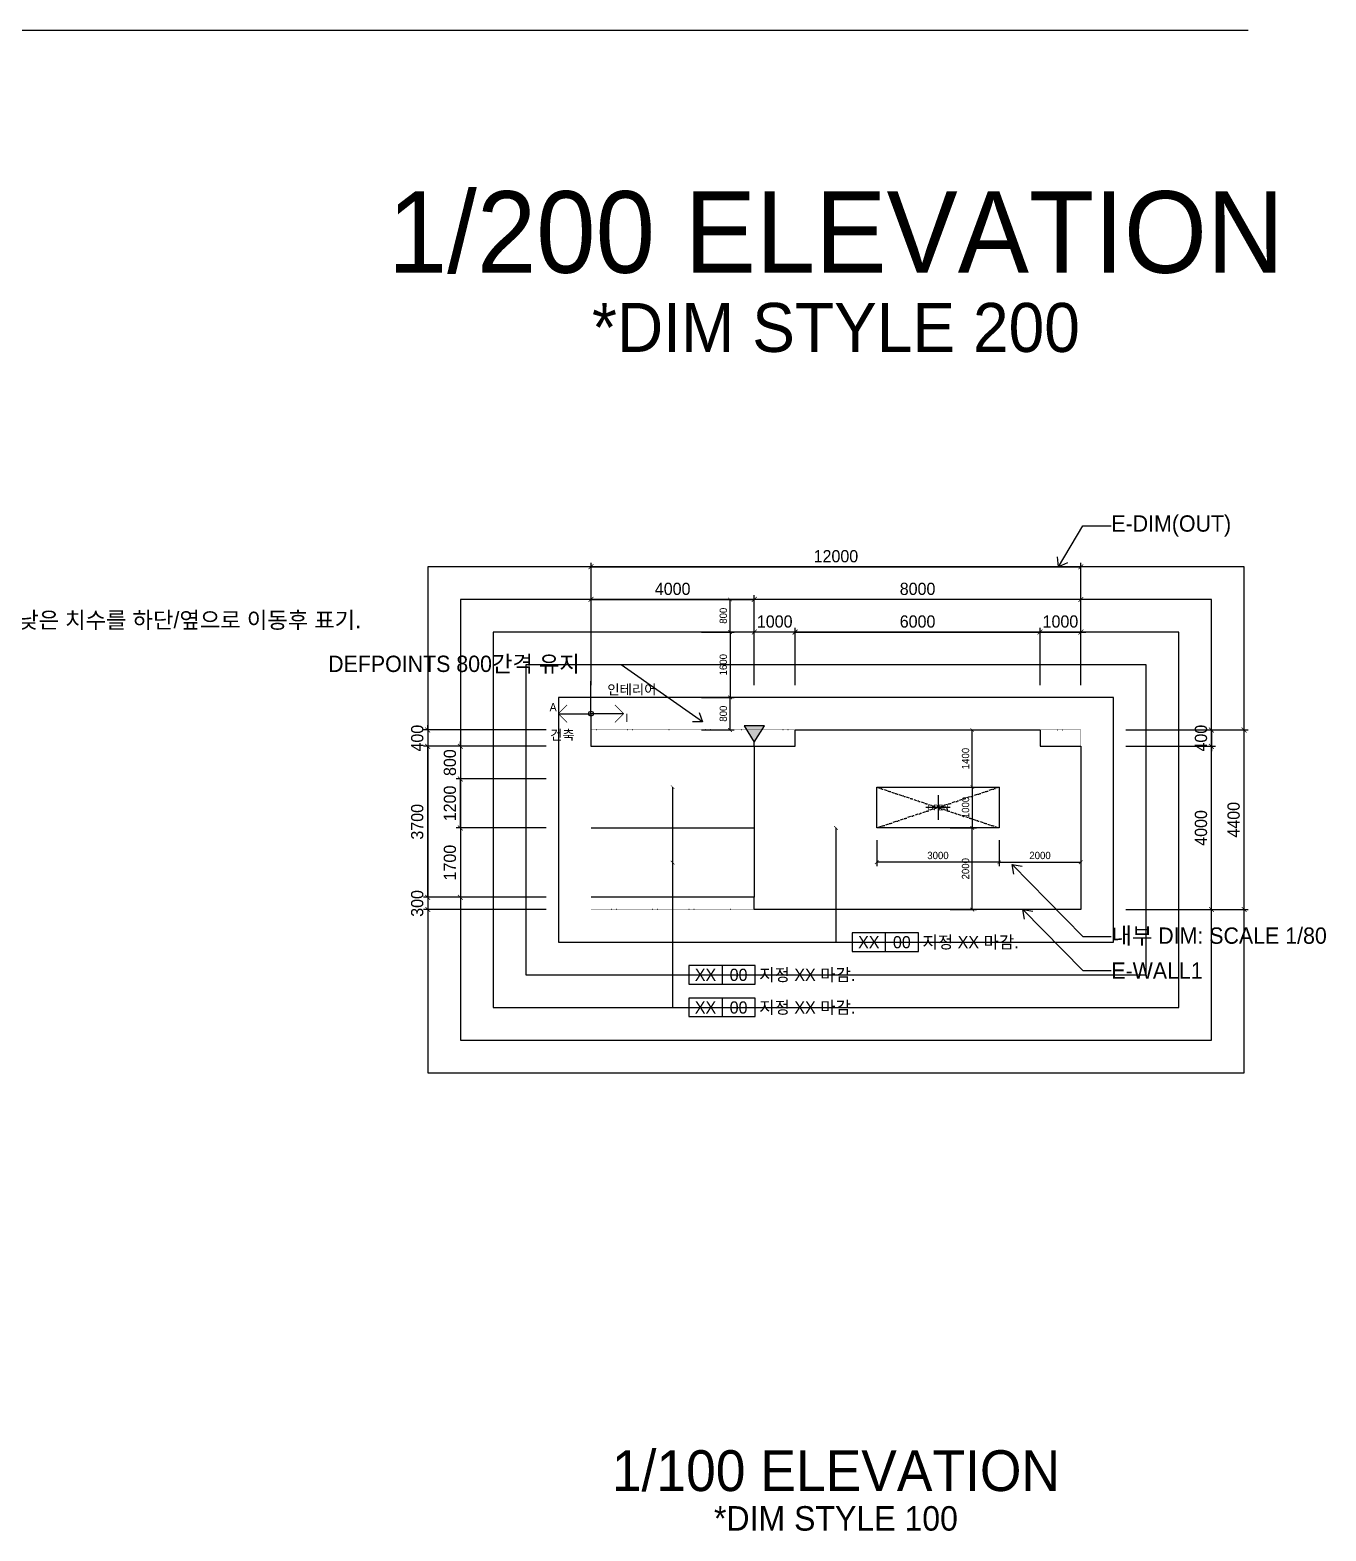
# Model space of a CAD drawing. Header units: millimetres. Extents: x -551172 to 232469, y -3435 to 261611.
# Drawn here: x -450541 to -418792, y 50632 to 87414 of the extents above; entities that cross this region are included whole.
import ezdxf
from ezdxf.enums import TextEntityAlignment as Align

# ---------------------------------------------------------------- set-up
doc = ezdxf.new("R2010")
doc.units = ezdxf.units.MM
doc.header["$LTSCALE"] = 10
doc.header["$PDMODE"] = 3
doc.linetypes.add('DIVIDE', pattern=[31.75, 12.7, -6.35, 0, -6.35, 0, -6.35])
doc.linetypes.add('DOT', pattern=[6.35, 0, -6.35])
doc.layers.get('DEFPOINTS').update_dxf_attribs({"color": 248})
for name, color, linetype in [('C-SYM', 7, 'Continuous'), ('C-TEXT', 3, 'Continuous'), ('E-DIM(IN)', 14, 'Continuous'), ('E-DIM(OUT)', 1, 'Continuous'), ('E-DOOR', 6, 'Continuous'), ('E-OPEN', 1, 'DIVIDE'), ('E-SYM', 7, 'Continuous'), ('E-TEXT', 3, 'Continuous'), ('E-WALL1', 2, 'Continuous'), ('E-WALL2', 3, 'Continuous'), ('F-SYM', 7, 'Continuous')]:
    doc.layers.add(name, color=color, linetype=linetype)
doc.styles.get("Standard").update_dxf_attribs({"font": 'romans.shx'})
doc.styles.add('YOURNAME', font='HY울릉도M.TTF')
doc.dimstyles.get("Standard").update_dxf_attribs({"dimtxt": 0.18, "dimasz": 0.18, "dimexe": 0.18, "dimexo": 0.0625, "dimgap": 0.09, "dimtad": 0, "dimtih": 1, "dimtoh": 1, "dimdec": 4, "dimzin": 0, "dimdsep": 46, "dimtxsty": 'Standard', "dimcen": 0.09, "dimadec": 0, "dimazin": 0, "dimtfac": 1, "dimtdec": 4, "dimtofl": 0, "dimtmove": 0, "dimatfit": 3, "dimfxl": 1, "dimtolj": 1, "dimtzin": 0, "dimarcsym": 0})
doc.dimstyles.new('YOURNAME-100', dxfattribs={"dimscale": 100, "dimtxt": 1.8, "dimasz": 0.9, "dimexe": 1, "dimexo": 3, "dimgap": 0.7, "dimtad": 1, "dimdec": 0, "dimzin": 0, "dimdsep": 46, "dimtxsty": 'YOURNAME', "dimblk": 'ARCHTICK', "dimcen": 0, "dimclrd": 1, "dimclre": 1, "dimclrt": 7, "dimadec": 0, "dimazin": 0, "dimtfac": 1, "dimtdec": 0, "dimtix": 1, "dimtmove": 2, "dimatfit": 3, "dimldrblk": 'ARCHTICK', "dimfxl": 1, "dimtolj": 1, "dimtzin": 0, "dimarcsym": 0})
doc.dimstyles.new('YOURNAME-200', dxfattribs={"dimscale": 100, "dimtxt": 3, "dimasz": 1.2, "dimexe": 1, "dimexo": 3, "dimgap": 1, "dimtad": 1, "dimdec": 0, "dimzin": 0, "dimdsep": 46, "dimtxsty": 'YOURNAME', "dimblk": 'ARCHTICK', "dimcen": 0, "dimclrd": 1, "dimclre": 1, "dimclrt": 7, "dimadec": 0, "dimazin": 0, "dimtfac": 1, "dimtdec": 0, "dimtix": 1, "dimtmove": 2, "dimatfit": 3, "dimldrblk": 'ARCHTICK', "dimfxl": 1, "dimtolj": 1, "dimtzin": 0, "dimarcsym": 0})

# ---------------------------------------------------------------- blocks, each defined once
blk = doc.blocks.new('_ArchTick')
at = {"color": 0, "linetype": 'ByBlock', "const_width": 0.15}
blk.add_lwpolyline([(-0.5, -0.5), (0.5, 0.5)], dxfattribs=at)
blk = doc.blocks.new('*D167')
at = {"layer": 'DEFPOINTS', "color": 0, "transparency": 16777216}
for p in [(-428297, 68861), (-428297, 67861), (-427457, 67861)]:
    blk.add_point(p, dxfattribs=at)
at = {"layer": 'E-DIM(IN)', "lineweight": -2, "transparency": 16777216}
for p, q in [((-427997, 68861), (-427357, 68861)), ((-427457, 68861), (-427457, 67861)), ((-427997, 67861), (-427357, 67861))]:
    blk.add_line(p, q, dxfattribs=at)
at = {"layer": 'E-DIM(IN)', "lineweight": -2, "transparency": 16777216, "xscale": 90, "yscale": 90, "zscale": 90}
for p, rotation in [((-427457, 68861), 90), ((-427457, 67861), 270)]:
    blk.add_blockref('_ArchTick', p, dxfattribs=dict(at, rotation=rotation))
at = {"layer": 'E-DIM(IN)', "color": 7, "transparency": 16777216, "insert": (-427621, 68361), "char_height": 180, "attachment_point": 5, "rotation": 90, "style": 'YOURNAME'}
blk.add_mtext('\\A1;1000', dxfattribs=at)
blk = doc.blocks.new('*D168')
at = {"layer": 'DEFPOINTS', "color": 0, "transparency": 16777216}
for p in [(-428297, 70261), (-427457, 70261), (-428297, 68861)]:
    blk.add_point(p, dxfattribs=at)
at = {"layer": 'E-DIM(IN)', "lineweight": -2, "transparency": 16777216}
for p, q in [((-427997, 70261), (-427357, 70261)), ((-427457, 68861), (-427457, 70261)), ((-427997, 68861), (-427357, 68861))]:
    blk.add_line(p, q, dxfattribs=at)
at = {"layer": 'E-DIM(IN)', "lineweight": -2, "transparency": 16777216, "xscale": 90, "yscale": 90, "zscale": 90}
for p, rotation in [((-427457, 70261), 90), ((-427457, 68861), 270)]:
    blk.add_blockref('_ArchTick', p, dxfattribs=dict(at, rotation=rotation))
at = {"layer": 'E-DIM(IN)', "color": 7, "transparency": 16777216, "insert": (-427621, 69561), "char_height": 180, "attachment_point": 5, "rotation": 90, "style": 'YOURNAME'}
blk.add_mtext('\\A1;1400', dxfattribs=at)
blk = doc.blocks.new('E-SYM-OPEN')
at = {"layer": 'DEFPOINTS', "color": 156}
for p, q in [((77717, 69247), (77717, 68947)), ((77867, 69097), (77567, 69097))]:
    blk.add_line(p, q, dxfattribs=at)
at = {"layer": 'E-DOOR', "color": 7, "style": 'YOURNAME'}
blk.add_attdef('OPNAME', text='', height=70, dxfattribs=at).set_placement((77717, 69097), align=Align.MIDDLE_CENTER)
blk = doc.blocks.new('E-SYM-FINISH')
at = {"layer": 'E-SYM', "color": 1}
blk.add_line((64253, 78860), (64253, 78635), dxfattribs=at)
blk.add_lwpolyline([(64658, 78635), (64658, 78860), (63848, 78860), (63848, 78635)], close=True, dxfattribs=at)
at = {"layer": 'E-SYM', "color": 3, "style": 'YOURNAME'}
for tag, p in [('WH?', (64050, 78747)), ('NO?', (64455, 78747))]:
    blk.add_attdef(tag, text='', height=150, dxfattribs=at).set_placement(p, align=Align.MIDDLE_CENTER)
at = {"layer": 'E-TEXT', "style": 'YOURNAME'}
blk.add_attdef('부위', text='', height=150, dxfattribs=at).set_placement((64718, 78747), align=Align.MIDDLE_LEFT)
blk = doc.blocks.new('*D203')
at = {"layer": 'DEFPOINTS', "color": 0, "transparency": 16777216}
for p in [(-434392, 72661), (-434392, 71061), (-433392, 71061)]:
    blk.add_point(p, dxfattribs=at)
at = {"layer": 'E-DIM(IN)', "lineweight": -2, "transparency": 16777216}
for p, q in [((-434092, 72661), (-433292, 72661)), ((-433392, 72661), (-433392, 71061)), ((-434092, 71061), (-433292, 71061))]:
    blk.add_line(p, q, dxfattribs=at)
at = {"layer": 'E-DIM(IN)', "lineweight": -2, "transparency": 16777216, "xscale": 90, "yscale": 90, "zscale": 90}
for p, rotation in [((-433392, 72661), 90), ((-433392, 71061), 270)]:
    blk.add_blockref('_ArchTick', p, dxfattribs=dict(at, rotation=rotation))
at = {"layer": 'E-DIM(IN)', "color": 7, "transparency": 16777216, "insert": (-433556, 71861), "char_height": 180, "attachment_point": 5, "rotation": 90, "style": 'YOURNAME'}
blk.add_mtext('\\A1;1600', dxfattribs=at)
blk = doc.blocks.new('*D204')
at = {"layer": 'DEFPOINTS', "color": 0, "transparency": 16777216}
for p in [(-434392, 73461), (-433392, 73461), (-434392, 72661)]:
    blk.add_point(p, dxfattribs=at)
at = {"layer": 'E-DIM(IN)', "lineweight": -2, "transparency": 16777216}
for p, q in [((-434092, 73461), (-433292, 73461)), ((-433392, 72661), (-433392, 73461)), ((-434092, 72661), (-433292, 72661))]:
    blk.add_line(p, q, dxfattribs=at)
at = {"layer": 'E-DIM(IN)', "lineweight": -2, "transparency": 16777216, "xscale": 90, "yscale": 90, "zscale": 90}
for p, rotation in [((-433392, 73461), 90), ((-433392, 72661), 270)]:
    blk.add_blockref('_ArchTick', p, dxfattribs=dict(at, rotation=rotation))
at = {"layer": 'E-DIM(IN)', "color": 7, "transparency": 16777216, "insert": (-433556, 73061), "char_height": 180, "attachment_point": 5, "rotation": 90, "style": 'YOURNAME'}
blk.add_mtext('\\A1;800', dxfattribs=at)
blk = doc.blocks.new('*D205')
at = {"layer": 'DEFPOINTS', "color": 0, "transparency": 16777216}
for p in [(-428297, 67861), (-427457, 67861), (-428297, 65861)]:
    blk.add_point(p, dxfattribs=at)
at = {"layer": 'E-DIM(IN)', "lineweight": -2, "transparency": 16777216}
for p, q in [((-427997, 67861), (-427357, 67861)), ((-427457, 65861), (-427457, 67861)), ((-427997, 65861), (-427357, 65861))]:
    blk.add_line(p, q, dxfattribs=at)
at = {"layer": 'E-DIM(IN)', "lineweight": -2, "transparency": 16777216, "xscale": 90, "yscale": 90, "zscale": 90}
for p, rotation in [((-427457, 67861), 90), ((-427457, 65861), 270)]:
    blk.add_blockref('_ArchTick', p, dxfattribs=dict(at, rotation=rotation))
at = {"layer": 'E-DIM(IN)', "color": 7, "transparency": 16777216, "insert": (-427621, 66861), "char_height": 180, "attachment_point": 5, "rotation": 90, "style": 'YOURNAME'}
blk.add_mtext('\\A1;2000', dxfattribs=at)
blk = doc.blocks.new('*D206')
at = {"layer": 'DEFPOINTS', "color": 0, "transparency": 16777216}
for p in [(-429797, 67861), (-426797, 67861), (-429797, 67021)]:
    blk.add_point(p, dxfattribs=at)
at = {"layer": 'E-DIM(IN)', "lineweight": -2, "transparency": 16777216}
for p, q in [((-429797, 67561), (-429797, 66921)), ((-426797, 67561), (-426797, 66921)), ((-426797, 67021), (-429797, 67021))]:
    blk.add_line(p, q, dxfattribs=at)
at = {"layer": 'E-DIM(IN)', "lineweight": -2, "transparency": 16777216, "xscale": 90, "yscale": 90, "zscale": 90, "rotation": 180}
blk.add_blockref('_ArchTick', (-429797, 67021), dxfattribs=at)
at = {"layer": 'E-DIM(IN)', "lineweight": -2, "transparency": 16777216, "xscale": 90, "yscale": 90, "zscale": 90}
blk.add_blockref('_ArchTick', (-426797, 67021), dxfattribs=at)
at = {"layer": 'E-DIM(IN)', "color": 7, "transparency": 16777216, "insert": (-428297, 67185), "char_height": 180, "attachment_point": 5, "style": 'YOURNAME'}
blk.add_mtext('\\A1;3000', dxfattribs=at)
blk = doc.blocks.new('*D207')
at = {"layer": 'DEFPOINTS', "color": 0, "transparency": 16777216}
for p in [(-426797, 67861), (-424797, 67861), (-424797, 67021)]:
    blk.add_point(p, dxfattribs=at)
at = {"layer": 'E-DIM(IN)', "lineweight": -2, "transparency": 16777216}
for p, q in [((-426797, 67561), (-426797, 66921)), ((-424797, 67561), (-424797, 66921)), ((-426797, 67021), (-424797, 67021))]:
    blk.add_line(p, q, dxfattribs=at)
at = {"layer": 'E-DIM(IN)', "lineweight": -2, "transparency": 16777216, "xscale": 90, "yscale": 90, "zscale": 90, "rotation": 180}
blk.add_blockref('_ArchTick', (-426797, 67021), dxfattribs=at)
at = {"layer": 'E-DIM(IN)', "lineweight": -2, "transparency": 16777216, "xscale": 90, "yscale": 90, "zscale": 90}
blk.add_blockref('_ArchTick', (-424797, 67021), dxfattribs=at)
at = {"layer": 'E-DIM(IN)', "color": 7, "transparency": 16777216, "insert": (-425797, 67185), "char_height": 180, "attachment_point": 5, "style": 'YOURNAME'}
blk.add_mtext('\\A1;2000', dxfattribs=at)
blk = doc.blocks.new('E-SYM ANGLE')
at = {"layer": 'E-SYM'}
h = blk.add_hatch(color=1, dxfattribs=at)
h.dxf.hatch_style = 1
h.paths.add_polyline_path([(-114161, -31654), (-114286, -31654), (-114411, -31654), (-114286, -31854)])
at = {"layer": 'DEFPOINTS', "color": 156}
blk.add_line((-114286, -31904), (-114286, -31854), dxfattribs=at)
at = {"layer": 'E-SYM', "color": 1}
blk.add_lwpolyline([(-114161, -31654), (-114286, -31654), (-114411, -31654), (-114286, -31854)], close=True, dxfattribs=at)
blk = doc.blocks.new('E-SYM-분야구분')
at = {"layer": 'F-SYM', "color": 5}
for points in [[(69680, 91518), (70080, 91518), (70080, 91918)], [(70480, 91518), (70080, 91518), (70080, 91118)]]:
    blk.add_lwpolyline(points, dxfattribs=at)
at = {"layer": 'F-SYM', "color": 5, "const_width": 10}
for points in [[(69786, 91625), (69680, 91518), (69786, 91412)], [(70374, 91625), (70480, 91518), (70374, 91412)]]:
    blk.add_lwpolyline(points, dxfattribs=at)
at = {"layer": 'F-SYM', "color": 5}
blk.add_circle((70080, 91518), 30, dxfattribs=at)
at = {"layer": 'F-SYM', "color": 7, "style": 'YOURNAME'}
blk.add_attdef('인테리어', text='', height=120, dxfattribs=at).set_placement((70280, 91718), align=Align.BOTTOM_LEFT)
blk.add_attdef('A', text='', height=100, dxfattribs=at).set_placement((69660, 91518), align=Align.BOTTOM_RIGHT)
blk.add_attdef('I', text='', height=100, dxfattribs=at).set_placement((70500, 91518), align=Align.TOP_LEFT)
blk.add_attdef('건축', text='', height=120, dxfattribs=at).set_placement((69880, 91318), align=Align.TOP_RIGHT)
blk = doc.blocks.new('*D199')
at = {"layer": 'DEFPOINTS', "color": 0, "transparency": 16777216}
for p in [(-424797, 74261), (-436797, 71061), (-424797, 71061)]:
    blk.add_point(p, dxfattribs=at)
at = {"layer": 'E-DIM(OUT)', "lineweight": -2, "transparency": 16777216}
for p, q in [((-436797, 71361), (-436797, 74361)), ((-424797, 71361), (-424797, 74361)), ((-436797, 74261), (-424797, 74261))]:
    blk.add_line(p, q, dxfattribs=at)
at = {"layer": 'E-DIM(OUT)', "lineweight": -2, "transparency": 16777216, "xscale": 120, "yscale": 120, "zscale": 120, "rotation": 180}
blk.add_blockref('_ArchTick', (-436797, 74261), dxfattribs=at)
at = {"layer": 'E-DIM(OUT)', "lineweight": -2, "transparency": 16777216, "xscale": 120, "yscale": 120, "zscale": 120}
blk.add_blockref('_ArchTick', (-424797, 74261), dxfattribs=at)
at = {"layer": 'E-DIM(OUT)', "color": 7, "transparency": 16777216, "insert": (-430797, 74518), "char_height": 300, "attachment_point": 5, "style": 'YOURNAME'}
blk.add_mtext('\\A1;12000', dxfattribs=at)
blk = doc.blocks.new('*D200')
at = {"layer": 'DEFPOINTS', "color": 0, "transparency": 16777216}
for p in [(-432797, 73461), (-436797, 71061), (-432797, 71061)]:
    blk.add_point(p, dxfattribs=at)
at = {"layer": 'E-DIM(OUT)', "lineweight": -2, "transparency": 16777216}
for p, q in [((-436797, 71361), (-436797, 73561)), ((-436797, 73461), (-432797, 73461)), ((-432797, 71361), (-432797, 73561))]:
    blk.add_line(p, q, dxfattribs=at)
at = {"layer": 'E-DIM(OUT)', "lineweight": -2, "transparency": 16777216, "xscale": 120, "yscale": 120, "zscale": 120, "rotation": 180}
blk.add_blockref('_ArchTick', (-436797, 73461), dxfattribs=at)
at = {"layer": 'E-DIM(OUT)', "lineweight": -2, "transparency": 16777216, "xscale": 120, "yscale": 120, "zscale": 120}
blk.add_blockref('_ArchTick', (-432797, 73461), dxfattribs=at)
at = {"layer": 'E-DIM(OUT)', "color": 7, "transparency": 16777216, "insert": (-434797, 73718), "char_height": 300, "attachment_point": 5, "style": 'YOURNAME'}
blk.add_mtext('\\A1;4000', dxfattribs=at)
blk = doc.blocks.new('*D201')
at = {"layer": 'DEFPOINTS', "color": 0, "transparency": 16777216}
for p in [(-432797, 73461), (-432797, 71061), (-424797, 71061)]:
    blk.add_point(p, dxfattribs=at)
at = {"layer": 'E-DIM(OUT)', "lineweight": -2, "transparency": 16777216}
for p, q in [((-432797, 71361), (-432797, 73561)), ((-424797, 73461), (-432797, 73461)), ((-424797, 71361), (-424797, 73561))]:
    blk.add_line(p, q, dxfattribs=at)
at = {"layer": 'E-DIM(OUT)', "lineweight": -2, "transparency": 16777216, "xscale": 120, "yscale": 120, "zscale": 120, "rotation": 180}
blk.add_blockref('_ArchTick', (-432797, 73461), dxfattribs=at)
at = {"layer": 'E-DIM(OUT)', "lineweight": -2, "transparency": 16777216, "xscale": 120, "yscale": 120, "zscale": 120}
blk.add_blockref('_ArchTick', (-424797, 73461), dxfattribs=at)
at = {"layer": 'E-DIM(OUT)', "color": 7, "transparency": 16777216, "insert": (-428797, 73718), "char_height": 300, "attachment_point": 5, "style": 'YOURNAME'}
blk.add_mtext('\\A1;8000', dxfattribs=at)
blk = doc.blocks.new('*D202')
at = {"layer": 'DEFPOINTS', "color": 0, "transparency": 16777216}
for p in [(-440797, 69861), (-437597, 69861), (-437597, 66161)]:
    blk.add_point(p, dxfattribs=at)
at = {"layer": 'E-DIM(OUT)', "lineweight": -2, "transparency": 16777216}
for p, q in [((-437897, 69861), (-440897, 69861)), ((-440797, 66161), (-440797, 69861)), ((-437897, 66161), (-440897, 66161))]:
    blk.add_line(p, q, dxfattribs=at)
at = {"layer": 'E-DIM(OUT)', "lineweight": -2, "transparency": 16777216, "xscale": 120, "yscale": 120, "zscale": 120}
for p, rotation in [((-440797, 69861), 90), ((-440797, 66161), 270)]:
    blk.add_blockref('_ArchTick', p, dxfattribs=dict(at, rotation=rotation))
at = {"layer": 'E-DIM(OUT)', "color": 7, "transparency": 16777216, "insert": (-441054, 68011), "char_height": 300, "attachment_point": 5, "rotation": 90, "style": 'YOURNAME'}
blk.add_mtext('\\A1;3700', dxfattribs=at)
blk = doc.blocks.new('*D208')
at = {"layer": 'DEFPOINTS', "color": 0, "transparency": 16777216}
for p in [(-437597, 69861), (-439997, 69061), (-437597, 69061)]:
    blk.add_point(p, dxfattribs=at)
at = {"layer": 'E-DIM(OUT)', "lineweight": -2, "transparency": 16777216}
for p, q in [((-439997, 69861), (-439997, 69981)), ((-437897, 69861), (-440097, 69861)), ((-439997, 69861), (-439997, 69061)), ((-437897, 69061), (-440097, 69061)), ((-439997, 69061), (-439997, 68941))]:
    blk.add_line(p, q, dxfattribs=at)
at = {"layer": 'E-DIM(OUT)', "lineweight": -2, "transparency": 16777216, "xscale": 120, "yscale": 120, "zscale": 120}
for p, rotation in [((-439997, 69861), 270), ((-439997, 69061), 90)]:
    blk.add_blockref('_ArchTick', p, dxfattribs=dict(at, rotation=rotation))
at = {"layer": 'E-DIM(OUT)', "color": 7, "transparency": 16777216, "insert": (-440253, 69461), "char_height": 300, "attachment_point": 5, "rotation": 90, "style": 'YOURNAME'}
blk.add_mtext('\\A1;800', dxfattribs=at)
blk = doc.blocks.new('*D209')
at = {"layer": 'DEFPOINTS', "color": 0, "transparency": 16777216}
for p in [(-437597, 70261), (-440797, 69861), (-437597, 69861)]:
    blk.add_point(p, dxfattribs=at)
at = {"layer": 'E-DIM(OUT)', "lineweight": -2, "transparency": 16777216}
for p, q in [((-437897, 70261), (-440897, 70261)), ((-440797, 70261), (-440797, 70381)), ((-440797, 70261), (-440797, 69861)), ((-437897, 69861), (-440897, 69861)), ((-440797, 69861), (-440797, 69741))]:
    blk.add_line(p, q, dxfattribs=at)
at = {"layer": 'E-DIM(OUT)', "lineweight": -2, "transparency": 16777216, "xscale": 120, "yscale": 120, "zscale": 120}
for p, rotation in [((-440797, 70261), 270), ((-440797, 69861), 90)]:
    blk.add_blockref('_ArchTick', p, dxfattribs=dict(at, rotation=rotation))
at = {"layer": 'E-DIM(OUT)', "color": 7, "transparency": 16777216, "insert": (-441053, 70061), "char_height": 300, "attachment_point": 5, "rotation": 90, "style": 'YOURNAME'}
blk.add_mtext('\\A1;400', dxfattribs=at)
blk = doc.blocks.new('*D210')
at = {"layer": 'DEFPOINTS', "color": 0, "transparency": 16777216}
for p in [(-439997, 69061), (-437597, 69061), (-437597, 67861)]:
    blk.add_point(p, dxfattribs=at)
at = {"layer": 'E-DIM(OUT)', "lineweight": -2, "transparency": 16777216}
for p, q in [((-437897, 69061), (-440097, 69061)), ((-439997, 67861), (-439997, 69061)), ((-437897, 67861), (-440097, 67861))]:
    blk.add_line(p, q, dxfattribs=at)
at = {"layer": 'E-DIM(OUT)', "lineweight": -2, "transparency": 16777216, "xscale": 120, "yscale": 120, "zscale": 120}
for p, rotation in [((-439997, 69061), 90), ((-439997, 67861), 270)]:
    blk.add_blockref('_ArchTick', p, dxfattribs=dict(at, rotation=rotation))
at = {"layer": 'E-DIM(OUT)', "color": 7, "transparency": 16777216, "insert": (-440253, 68461), "char_height": 300, "attachment_point": 5, "rotation": 90, "style": 'YOURNAME'}
blk.add_mtext('\\A1;1200', dxfattribs=at)
blk = doc.blocks.new('*D211')
at = {"layer": 'DEFPOINTS', "color": 0, "transparency": 16777216}
for p in [(-437597, 67861), (-439997, 66161), (-437597, 66161)]:
    blk.add_point(p, dxfattribs=at)
at = {"layer": 'E-DIM(OUT)', "lineweight": -2, "transparency": 16777216}
for p, q in [((-437897, 67861), (-440097, 67861)), ((-439997, 67861), (-439997, 66161)), ((-437897, 66161), (-440097, 66161))]:
    blk.add_line(p, q, dxfattribs=at)
at = {"layer": 'E-DIM(OUT)', "lineweight": -2, "transparency": 16777216, "xscale": 120, "yscale": 120, "zscale": 120}
for p, rotation in [((-439997, 67861), 90), ((-439997, 66161), 270)]:
    blk.add_blockref('_ArchTick', p, dxfattribs=dict(at, rotation=rotation))
at = {"layer": 'E-DIM(OUT)', "color": 7, "transparency": 16777216, "insert": (-440253, 67011), "char_height": 300, "attachment_point": 5, "rotation": 90, "style": 'YOURNAME'}
blk.add_mtext('\\A1;1700', dxfattribs=at)
blk = doc.blocks.new('*D212')
at = {"layer": 'DEFPOINTS', "color": 0, "transparency": 16777216}
for p in [(-440797, 65861), (-437597, 66161), (-437597, 65861)]:
    blk.add_point(p, dxfattribs=at)
at = {"layer": 'E-DIM(OUT)', "lineweight": -2, "transparency": 16777216}
for p, q in [((-440797, 66161), (-440797, 66281)), ((-437897, 66161), (-440897, 66161)), ((-437897, 65861), (-440897, 65861)), ((-440797, 66161), (-440797, 65861)), ((-440797, 65861), (-440797, 65741))]:
    blk.add_line(p, q, dxfattribs=at)
at = {"layer": 'E-DIM(OUT)', "lineweight": -2, "transparency": 16777216, "xscale": 120, "yscale": 120, "zscale": 120}
for p, rotation in [((-440797, 66161), 270), ((-440797, 65861), 90)]:
    blk.add_blockref('_ArchTick', p, dxfattribs=dict(at, rotation=rotation))
at = {"layer": 'E-DIM(OUT)', "color": 7, "transparency": 16777216, "insert": (-441054, 66011), "char_height": 300, "attachment_point": 5, "rotation": 90, "style": 'YOURNAME'}
blk.add_mtext('\\A1;300', dxfattribs=at)
blk = doc.blocks.new('*D213')
at = {"layer": 'DEFPOINTS', "color": 0, "transparency": 16777216}
for p in [(-432797, 72661), (-432797, 71061), (-431797, 71061)]:
    blk.add_point(p, dxfattribs=at)
at = {"layer": 'E-DIM(OUT)', "lineweight": -2, "transparency": 16777216}
for p, q in [((-432797, 72661), (-432917, 72661)), ((-432797, 71361), (-432797, 72761)), ((-431797, 72661), (-432797, 72661)), ((-431797, 71361), (-431797, 72761)), ((-431797, 72661), (-431677, 72661))]:
    blk.add_line(p, q, dxfattribs=at)
at = {"layer": 'E-DIM(OUT)', "lineweight": -2, "transparency": 16777216, "xscale": 120, "yscale": 120, "zscale": 120}
blk.add_blockref('_ArchTick', (-432797, 72661), dxfattribs=at)
at = {"layer": 'E-DIM(OUT)', "lineweight": -2, "transparency": 16777216, "xscale": 120, "yscale": 120, "zscale": 120, "rotation": 180}
blk.add_blockref('_ArchTick', (-431797, 72661), dxfattribs=at)
at = {"layer": 'E-DIM(OUT)', "color": 7, "transparency": 16777216, "insert": (-432297, 72918), "char_height": 300, "attachment_point": 5, "style": 'YOURNAME'}
blk.add_mtext('\\A1;1000', dxfattribs=at)
blk = doc.blocks.new('*D214')
at = {"layer": 'DEFPOINTS', "color": 0, "transparency": 16777216}
for p in [(-425797, 72661), (-431797, 71061), (-425797, 71061)]:
    blk.add_point(p, dxfattribs=at)
at = {"layer": 'E-DIM(OUT)', "lineweight": -2, "transparency": 16777216}
for p, q in [((-431797, 71361), (-431797, 72761)), ((-431797, 72661), (-425797, 72661)), ((-425797, 71361), (-425797, 72761))]:
    blk.add_line(p, q, dxfattribs=at)
at = {"layer": 'E-DIM(OUT)', "lineweight": -2, "transparency": 16777216, "xscale": 120, "yscale": 120, "zscale": 120, "rotation": 180}
blk.add_blockref('_ArchTick', (-431797, 72661), dxfattribs=at)
at = {"layer": 'E-DIM(OUT)', "lineweight": -2, "transparency": 16777216, "xscale": 120, "yscale": 120, "zscale": 120}
blk.add_blockref('_ArchTick', (-425797, 72661), dxfattribs=at)
at = {"layer": 'E-DIM(OUT)', "color": 7, "transparency": 16777216, "insert": (-428797, 72918), "char_height": 300, "attachment_point": 5, "style": 'YOURNAME'}
blk.add_mtext('\\A1;6000', dxfattribs=at)
blk = doc.blocks.new('*D215')
at = {"layer": 'DEFPOINTS', "color": 0, "transparency": 16777216}
for p in [(-424797, 72661), (-425797, 71061), (-424797, 71061)]:
    blk.add_point(p, dxfattribs=at)
at = {"layer": 'E-DIM(OUT)', "lineweight": -2, "transparency": 16777216}
for p, q in [((-425797, 72661), (-425917, 72661)), ((-425797, 71361), (-425797, 72761)), ((-425797, 72661), (-424797, 72661)), ((-424797, 71361), (-424797, 72761)), ((-424797, 72661), (-424677, 72661))]:
    blk.add_line(p, q, dxfattribs=at)
at = {"layer": 'E-DIM(OUT)', "lineweight": -2, "transparency": 16777216, "xscale": 120, "yscale": 120, "zscale": 120}
blk.add_blockref('_ArchTick', (-425797, 72661), dxfattribs=at)
at = {"layer": 'E-DIM(OUT)', "lineweight": -2, "transparency": 16777216, "xscale": 120, "yscale": 120, "zscale": 120, "rotation": 180}
blk.add_blockref('_ArchTick', (-424797, 72661), dxfattribs=at)
at = {"layer": 'E-DIM(OUT)', "color": 7, "transparency": 16777216, "insert": (-425297, 72918), "char_height": 300, "attachment_point": 5, "style": 'YOURNAME'}
blk.add_mtext('\\A1;1000', dxfattribs=at)
blk = doc.blocks.new('*D216')
at = {"layer": 'DEFPOINTS', "color": 0, "transparency": 16777216}
for p in [(-434392, 71061), (-433392, 71061), (-434392, 70261)]:
    blk.add_point(p, dxfattribs=at)
at = {"layer": 'E-DIM(IN)', "lineweight": -2, "transparency": 16777216}
for p, q in [((-434092, 71061), (-433292, 71061)), ((-433392, 70261), (-433392, 71061)), ((-434092, 70261), (-433292, 70261))]:
    blk.add_line(p, q, dxfattribs=at)
at = {"layer": 'E-DIM(IN)', "lineweight": -2, "transparency": 16777216, "xscale": 90, "yscale": 90, "zscale": 90}
for p, rotation in [((-433392, 71061), 90), ((-433392, 70261), 270)]:
    blk.add_blockref('_ArchTick', p, dxfattribs=dict(at, rotation=rotation))
at = {"layer": 'E-DIM(IN)', "color": 7, "transparency": 16777216, "insert": (-433556, 70661), "char_height": 180, "attachment_point": 5, "rotation": 90, "style": 'YOURNAME'}
blk.add_mtext('\\A1;800', dxfattribs=at)
blk = doc.blocks.new('*D217')
at = {"layer": 'DEFPOINTS', "color": 0, "transparency": 16777216}
for p in [(-423997, 69861), (-421597, 69861), (-423997, 65861)]:
    blk.add_point(p, dxfattribs=at)
at = {"layer": 'E-DIM(OUT)', "lineweight": -2, "transparency": 16777216}
for p, q in [((-423697, 69861), (-421497, 69861)), ((-421597, 65861), (-421597, 69861)), ((-423697, 65861), (-421497, 65861))]:
    blk.add_line(p, q, dxfattribs=at)
at = {"layer": 'E-DIM(OUT)', "lineweight": -2, "transparency": 16777216, "xscale": 120, "yscale": 120, "zscale": 120}
for p, rotation in [((-421597, 69861), 90), ((-421597, 65861), 270)]:
    blk.add_blockref('_ArchTick', p, dxfattribs=dict(at, rotation=rotation))
at = {"layer": 'E-DIM(OUT)', "color": 7, "transparency": 16777216, "insert": (-421853, 67861), "char_height": 300, "attachment_point": 5, "rotation": 90, "style": 'YOURNAME'}
blk.add_mtext('\\A1;4000', dxfattribs=at)
blk = doc.blocks.new('*D218')
at = {"layer": 'DEFPOINTS', "color": 0, "transparency": 16777216}
for p in [(-423997, 70261), (-420797, 70261), (-423997, 65861)]:
    blk.add_point(p, dxfattribs=at)
at = {"layer": 'E-DIM(OUT)', "lineweight": -2, "transparency": 16777216}
for p, q in [((-423697, 70261), (-420697, 70261)), ((-420797, 65861), (-420797, 70261)), ((-423697, 65861), (-420697, 65861))]:
    blk.add_line(p, q, dxfattribs=at)
at = {"layer": 'E-DIM(OUT)', "lineweight": -2, "transparency": 16777216, "xscale": 120, "yscale": 120, "zscale": 120}
for p, rotation in [((-420797, 70261), 90), ((-420797, 65861), 270)]:
    blk.add_blockref('_ArchTick', p, dxfattribs=dict(at, rotation=rotation))
at = {"layer": 'E-DIM(OUT)', "color": 7, "transparency": 16777216, "insert": (-421053, 68061), "char_height": 300, "attachment_point": 5, "rotation": 90, "style": 'YOURNAME'}
blk.add_mtext('\\A1;4400', dxfattribs=at)
blk = doc.blocks.new('*D219')
at = {"layer": 'DEFPOINTS', "color": 0, "transparency": 16777216}
for p in [(-423997, 70261), (-423997, 69861), (-421597, 69861)]:
    blk.add_point(p, dxfattribs=at)
at = {"layer": 'E-DIM(OUT)', "lineweight": -2, "transparency": 16777216}
for p, q in [((-423697, 70261), (-421497, 70261)), ((-421597, 70261), (-421597, 70381)), ((-421597, 70261), (-421597, 69861)), ((-423697, 69861), (-421497, 69861)), ((-421597, 69861), (-421597, 69741))]:
    blk.add_line(p, q, dxfattribs=at)
at = {"layer": 'E-DIM(OUT)', "lineweight": -2, "transparency": 16777216, "xscale": 120, "yscale": 120, "zscale": 120}
for p, rotation in [((-421597, 70261), 270), ((-421597, 69861), 90)]:
    blk.add_blockref('_ArchTick', p, dxfattribs=dict(at, rotation=rotation))
at = {"layer": 'E-DIM(OUT)', "color": 7, "transparency": 16777216, "insert": (-421853, 70061), "char_height": 300, "attachment_point": 5, "rotation": 90, "style": 'YOURNAME'}
blk.add_mtext('\\A1;400', dxfattribs=at)

msp = doc.modelspace()

# ---------------------------------------------------------------- linework, layer by layer
at = {"layer": 'DEFPOINTS', "color": 156}
msp.add_line((-537203.8, 87414.3), (-420698.9, 87414.3), dxfattribs=at)
at = {"layer": 'DEFPOINTS', "color": 1, "linetype": 'DOT', "ltscale": 0.1}
msp.add_line((-432796.9, 65861.2), (-436796.9, 65861.2), dxfattribs=at)
at = {"layer": 'DEFPOINTS'}
for points in [[(-420796.9, 74261.2), (-440796.9, 74261.2), (-440796.9, 61861.2), (-420796.9, 61861.2)], [(-421596.9, 73461.2), (-439996.9, 73461.2), (-439996.9, 62661.2), (-421596.9, 62661.2)], [(-422396.9, 72661.2), (-439196.9, 72661.2), (-439196.9, 63461.2), (-422396.9, 63461.2)], [(-423196.9, 71861.2), (-438396.9, 71861.2), (-438396.9, 64261.2), (-423196.9, 64261.2)], [(-423996.9, 71061.2), (-437596.9, 71061.2), (-437596.9, 65061.2), (-423996.9, 65061.2)]]:
    msp.add_lwpolyline(points, close=True, dxfattribs=at)
at = {"layer": 'DEFPOINTS', "color": 1, "linetype": 'DOT', "ltscale": 0.1}
for points in [[(-431796.9, 70261.2), (-436796.9, 70261.2), (-436796.9, 69861.2)], [(-425796.9, 70261.2), (-424796.9, 70261.2), (-424796.9, 69861.2)]]:
    msp.add_lwpolyline(points, dxfattribs=at)
at = {"layer": 'E-OPEN', "ltscale": 0.6}
for p, q in [((-426796.9, 68861.2), (-429796.9, 67861.2)), ((-429796.9, 68861.2), (-426796.9, 67861.2))]:
    msp.add_line(p, q, dxfattribs=at)
at = {"layer": 'E-WALL1'}
msp.add_lwpolyline([(-436796.9, 69861.2), (-431796.9, 69861.2), (-431796.9, 70261.2), (-425796.9, 70261.2), (-425796.9, 69861.2), (-424796.9, 69861.2), (-424796.9, 65861.2), (-432796.9, 65861.2), (-432796.9, 66161.2), (-436796.9, 66161.2)], dxfattribs=at)
at = {"layer": 'E-WALL2'}
for p, q in [((-432796.9, 69861.2), (-432796.9, 66161.2)), ((-436796.9, 67861.2), (-432796.9, 67861.2))]:
    msp.add_line(p, q, dxfattribs=at)
msp.add_lwpolyline([(-429796.9, 68861.2), (-426796.9, 68861.2), (-426796.9, 67861.2), (-429796.9, 67861.2)], close=True, dxfattribs=at)

# ---------------------------------------------------------------- block references
at = {"layer": 'E-DIM(OUT)', "xscale": 2, "yscale": 2, "zscale": 2}
msp.add_blockref('E-SYM-OPEN', (-583730.3, -69832), dxfattribs=at).add_auto_attribs({'OPNAME': 'OPEN'})
at = {"layer": 'E-SYM', "xscale": 2, "yscale": 2, "zscale": 2}
msp.add_blockref('E-SYM-분야구분', (-576957.7, -112375.7), dxfattribs=at).add_auto_attribs({'건축': '건축', '인테리어': '인테리어', 'A': 'A', 'I': 'I'})
msp.add_blockref('E-SYM ANGLE', (-204224.4, 133669.2), dxfattribs=at)
at = {"layer": 'E-SYM'}
ref = msp.add_blockref('E-SYM-FINISH', (-558092.7, -92433.7), dxfattribs=dict(at, xscale=2, yscale=2, zscale=2))
ref.add_attrib('WH?', 'XX', dxfattribs={"color": 3, "height": 300, "style": 'YOURNAME'}).set_placement((-429991.9, 65061.2), align=Align.MIDDLE_CENTER)
ref.add_attrib('NO?', '00', dxfattribs={"color": 3, "height": 300, "style": 'YOURNAME'}).set_placement((-429181.9, 65061.2), align=Align.MIDDLE_CENTER)
ref.add_attrib('부위', '지정 XX 마감.', dxfattribs={"layer": 'E-TEXT', "height": 300, "style": 'YOURNAME'}).set_placement((-428676.9, 65061.2), align=Align.MIDDLE_LEFT)
ref = msp.add_blockref('E-SYM-FINISH', (-562092.7, -93233.7), dxfattribs=dict(at, xscale=2, yscale=2, zscale=2))
ref.add_attrib('WH?', 'XX', dxfattribs={"color": 3, "height": 300, "style": 'YOURNAME'}).set_placement((-433991.9, 64261.2), align=Align.MIDDLE_CENTER)
ref.add_attrib('NO?', '00', dxfattribs={"color": 3, "height": 300, "style": 'YOURNAME'}).set_placement((-433181.9, 64261.2), align=Align.MIDDLE_CENTER)
ref.add_attrib('부위', '지정 XX 마감.', dxfattribs={"layer": 'E-TEXT', "height": 300, "style": 'YOURNAME'}).set_placement((-432676.9, 64261.2), align=Align.MIDDLE_LEFT)
ref = msp.add_blockref('E-SYM-FINISH', (-562092.7, -94033.7), dxfattribs=dict(at, xscale=2, yscale=2, zscale=2))
ref.add_attrib('WH?', 'XX', dxfattribs={"color": 3, "height": 300, "style": 'YOURNAME'}).set_placement((-433991.9, 63461.2), align=Align.MIDDLE_CENTER)
ref.add_attrib('NO?', '00', dxfattribs={"color": 3, "height": 300, "style": 'YOURNAME'}).set_placement((-433181.9, 63461.2), align=Align.MIDDLE_CENTER)
ref.add_attrib('부위', '지정 XX 마감.', dxfattribs={"layer": 'E-TEXT', "height": 300, "style": 'YOURNAME'}).set_placement((-432676.9, 63461.2), align=Align.MIDDLE_LEFT)

# ---------------------------------------------------------------- texts
at = {"color": 2, "style": 'YOURNAME'}
for s, height, p in [('1/200 ELEVATION', 2000, (-430796.9, 82464.8)), ('1/100 ELEVATION', 1000, (-430796.9, 52110.6))]:
    msp.add_text(s, height=height, dxfattribs=at).set_placement(p, align=Align.MIDDLE_CENTER)
at = {"color": 6, "style": 'YOURNAME'}
for s, height, p in [('*DIM STYLE 200', 1200, (-430796.9, 80125.6)), ('*DIM STYLE 100', 600, (-430796.9, 50940.9))]:
    msp.add_text(s, height=height, dxfattribs=at).set_placement(p, align=Align.MIDDLE_CENTER)
at = {"layer": 'C-TEXT', "color": 3, "insert": (-452482, 72933.9), "char_height": 400, "attachment_point": 4, "style": 'YOURNAME'}
msp.add_mtext('치수중 낮은 치수를 하단/옆으로 이동후 표기.', dxfattribs=at)
at = {"layer": 'E-TEXT', "color": 3, "char_height": 400, "style": 'YOURNAME'}
for s, insert, attachment_point in [('E-DIM(OUT)', (-424050, 75261.2), 4), ('DEFPOINTS 800간격 유지', (-437070.8, 71861.2), 6), ('내부 DIM: SCALE 1/80', (-424050, 65200.9), 4), ('E-WALL1', (-424050, 64364.6), 4)]:
    msp.add_mtext(s, dxfattribs=dict(at, insert=insert, attachment_point=attachment_point))

# ---------------------------------------------------------------- dimensions: what is measured, and where the dimension line sits
at = {"layer": 'E-DIM(IN)'}
for base, p1, p2, angle, picture, middle in [((-433392.5, 73461.2), (-434392.5, 72661.2), (-434392.5, 73461.2), 90, '*D204', (-433556.4, 73061.2)), ((-433392.5, 71061.2), (-434392.5, 72661.2), (-434392.5, 71061.2), 270, '*D203', (-433556.2, 71861.2)), ((-433392.5, 71061.2), (-434392.5, 70261.2), (-434392.5, 71061.2), 90, '*D216', (-433556.4, 70661.2)), ((-427456.9, 70261.2), (-428296.9, 68861.2), (-428296.9, 70261.2), 90, '*D168', (-427620.7, 69561.2)), ((-427456.9, 67861.2), (-428296.9, 68861.2), (-428296.9, 67861.2), 270, '*D167', (-427620.7, 68361.2)), ((-429796.9, 67021.2), (-426796.9, 67861.2), (-429796.9, 67861.2), 180, '*D206', (-428296.9, 67185.2)), ((-427456.9, 67861.2), (-428296.9, 65861.2), (-428296.9, 67861.2), 90, '*D205', (-427620.7, 66861.2))]:
    dim = msp.add_linear_dim(base=base, p1=p1, p2=p2, angle=angle, dimstyle='YOURNAME-100', override={"dimtxsty": 'YOURNAME', "dimclrd": 256, "dimclre": 256}, dxfattribs=at)
    dim.commit()
    dim.dimension.update_dxf_attribs({"geometry": picture, "text_midpoint": middle})
dim = msp.add_linear_dim(base=(-424796.9, 67021.2), p1=(-426796.9, 67861.2), p2=(-424796.9, 67861.2), dimstyle='YOURNAME-100', override={"dimtxsty": 'YOURNAME', "dimclrd": 256, "dimclre": 256}, dxfattribs=at)
dim.commit()
dim.dimension.update_dxf_attribs({"geometry": '*D207', "text_midpoint": (-425796.9, 67185)})
at = {"layer": 'E-DIM(OUT)'}
for base, p1, p2, picture, middle in [((-424796.9, 74261.2), (-436796.9, 71061.2), (-424796.9, 71061.2), '*D199', (-430796.9, 74517.5)), ((-432796.9, 73461.2), (-436796.9, 71061.2), (-432796.9, 71061.2), '*D200', (-434796.9, 73717.5)), ((-425796.9, 72661.2), (-431796.9, 71061.2), (-425796.9, 71061.2), '*D214', (-428796.9, 72917.5)), ((-424796.9, 72661.2), (-425796.9, 71061.2), (-424796.9, 71061.2), '*D215', (-425296.9, 72917.5))]:
    dim = msp.add_linear_dim(base=base, p1=p1, p2=p2, dimstyle='YOURNAME-200', override={"dimtxsty": 'YOURNAME', "dimclrd": 256, "dimclre": 256}, dxfattribs=at)
    dim.commit()
    dim.dimension.update_dxf_attribs({"geometry": picture, "text_midpoint": middle})
for base, p1, p2, angle, picture, middle in [((-432796.9, 73461.2), (-424796.9, 71061.2), (-432796.9, 71061.2), 180, '*D201', (-428796.9, 73717.7)), ((-432796.9, 72661.2), (-431796.9, 71061.2), (-432796.9, 71061.2), 180, '*D213', (-432296.9, 72917.5)), ((-440796.9, 69861.2), (-437596.9, 70261.2), (-437596.9, 69861.2), 270, '*D209', (-441053.2, 70061.2)), ((-421596.9, 69861.2), (-423996.9, 70261.2), (-423996.9, 69861.2), 270, '*D219', (-421853.2, 70061.2)), ((-420796.9, 70261.2), (-423996.9, 65861.2), (-423996.9, 70261.2), 90, '*D218', (-421053.2, 68061.2)), ((-440796.9, 69861.2), (-437596.9, 66161.2), (-437596.9, 69861.2), 90, '*D202', (-441053.6, 68011.2)), ((-439996.9, 69061.2), (-437596.9, 69861.2), (-437596.9, 69061.2), 270, '*D208', (-440253.4, 69461.2)), ((-421596.9, 69861.2), (-423996.9, 65861.2), (-423996.9, 69861.2), 90, '*D217', (-421853.2, 67861.2)), ((-439996.9, 69061.2), (-437596.9, 67861.2), (-437596.9, 69061.2), 90, '*D210', (-440253.2, 68461.2)), ((-439996.9, 66161.2), (-437596.9, 67861.2), (-437596.9, 66161.2), 270, '*D211', (-440253.2, 67011.2)), ((-440796.9, 65861.2), (-437596.9, 66161.2), (-437596.9, 65861.2), 270, '*D212', (-441053.6, 66011.2))]:
    dim = msp.add_linear_dim(base=base, p1=p1, p2=p2, angle=angle, dimstyle='YOURNAME-200', override={"dimtxsty": 'YOURNAME', "dimclrd": 256, "dimclre": 256}, dxfattribs=at)
    dim.commit()
    dim.dimension.update_dxf_attribs({"geometry": picture, "text_midpoint": middle})

# ---------------------------------------------------------------- leaders
at = {"layer": 'C-SYM', "color": 1, "annotation_type": 0, "has_hookline": 1, "hookline_direction": 0, "text_width": 10977.9}
msp.add_leader([(-454647.3, 70938.3), (-453183.9, 72933.9), (-452482.1, 72933.9)], dimstyle='Standard', override={"dimasz": 200, "dimtxsty": 'YOURNAME', "dimldrblk": 'Open90'}, dxfattribs=at)
at = {"layer": 'E-SYM', "color": 1, "annotation_type": 0, "has_hookline": 1}
for points, hookline_direction in [([(-425346.1, 74261.2), (-424752, 75261.2), (-424050.2, 75261.2)], 0), ([(-434063.9, 70457.8), (-436057.4, 71861.2), (-437070.6, 71861.2)], 1)]:
    msp.add_leader(points, dimstyle='Standard', override={"dimasz": 200, "dimtxsty": 'YOURNAME', "dimldrblk": 'Open90'}, dxfattribs=dict(at, hookline_direction=hookline_direction))
at = {"layer": 'E-SYM'}
for points in [[(-434796.9, 68861.2), (-434796.9, 64261.2), (-434396.9, 64261.2)], [(-430796.9, 67861.2), (-430796.9, 65061.2), (-430396.9, 65061.2)], [(-434796.9, 67011.2), (-434796.9, 63461.2), (-434396.9, 63461.2)]]:
    msp.add_leader(points, dimstyle='YOURNAME-100', override={"dimtxsty": 'YOURNAME'}, dxfattribs=at)
at = {"layer": 'E-SYM', "color": 1}
for points in [[(-426476.6, 66968.8), (-424752, 65200.9), (-424050.1, 65200.9)], [(-426215.3, 65864.6), (-424752, 64364.6), (-424050.1, 64364.6)]]:
    msp.add_leader(points, dimstyle='Standard', override={"dimasz": 200, "dimtxsty": 'YOURNAME', "dimldrblk": 'Open90'}, dxfattribs=at)

doc.saveas('drawing.dxf')
